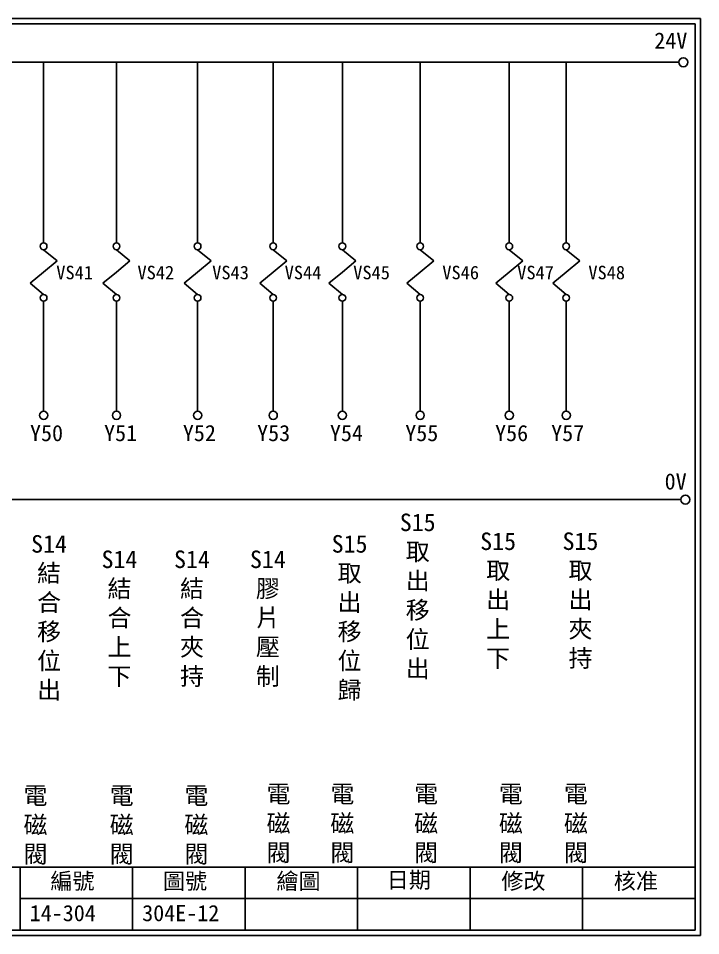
# Model space of a CAD drawing. Extents: x 926 to 1213, y 3 to 207.
# Drawn here: x 1061.1 to 1212.7, y 3 to 207 of the extents above; entities that cross this region are included whole.
import ezdxf

# ---------------------------------------------------------------- set-up
doc = ezdxf.new("R2010")
doc.units = 0
doc.layers.get('0').update_dxf_attribs({"linetype": 'CONTINUOUS'})
doc.layers.add('圖框層', color=7, linetype='CONTINUOUS')
doc.layers.add('標尺寸層', color=3, linetype='CONTINUOUS')
doc.styles.add('CNS', font='romanc.shx', dxfattribs={"bigfont": 'chineset.shx'})
doc.styles.add('STSL', font='kaiu.ttf')

msp = doc.modelspace()

# ---------------------------------------------------------------- linework, layer by layer
for centre in [(1208.88, 197.22), (1209.36, 99.96)]:
    msp.add_circle(centre, 1)
at = {"layer": '圖框層', "color": 7}
for p, q in [((1212.74, 206.97), (925.74, 206.97)), ((1212.74, 3), (1212.74, 206.97)), ((1211.49, 205.72), (926.99, 205.72)), ((1211.49, 4.25), (1211.49, 205.72)), ((926.99, 18.25), (1211.49, 18.25)), ((1061.49, 4.25), (1061.49, 18.25)), ((1086.49, 4.25), (1086.49, 18.25)), ((1111.49, 4.25), (1111.49, 18.25)), ((1136.49, 4.25), (1136.49, 18.25)), ((1161.49, 4.25), (1161.49, 18.25)), ((1186.49, 4.25), (1186.49, 18.25)), ((1061.49, 11.25), (1211.49, 11.25)), ((926.99, 4.25), (1211.49, 4.25)), ((925.74, 3), (1212.74, 3))]:
    msp.add_line(p, q, dxfattribs=at)
at = {"layer": '標尺寸層', "color": 7}
for p, q in [((930.28, 197.22), (1207.88, 197.22)), ((1066.7, 197.22), (1066.7, 157.03)), ((1082.9, 197.22), (1082.9, 157.03)), ((1100.93, 197.22), (1100.93, 157.03)), ((1117.73, 197.22), (1117.73, 157.03)), ((1133.1, 197.22), (1133.1, 157.03)), ((1150.4, 197.22), (1150.4, 157.03)), ((1170.2, 197.22), (1170.2, 157.03)), ((1182.86, 197.22), (1182.86, 157.03)), ((1066.7, 155.53), (1069.71, 153.04)), ((1082.9, 155.53), (1085.9, 153.04)), ((1100.93, 155.53), (1103.94, 153.04)), ((1117.73, 155.53), (1120.73, 153.04)), ((1133.1, 155.53), (1136.1, 153.04)), ((1150.4, 155.53), (1153.4, 153.04)), ((1170.2, 155.53), (1173.2, 153.04)), ((1182.86, 155.53), (1185.86, 153.04)), ((1066.7, 150.55), (1069.71, 153.04)), ((1082.9, 150.55), (1085.9, 153.04)), ((1100.93, 150.55), (1103.94, 153.04)), ((1117.73, 150.55), (1120.73, 153.04)), ((1133.1, 150.55), (1136.1, 153.04)), ((1150.4, 150.55), (1153.4, 153.04)), ((1170.2, 150.55), (1173.2, 153.04)), ((1182.86, 150.55), (1185.86, 153.04)), ((1066.7, 150.55), (1063.7, 148.06)), ((1082.9, 150.55), (1079.89, 148.06)), ((1100.93, 150.55), (1097.93, 148.06)), ((1117.73, 150.55), (1114.73, 148.06)), ((1133.1, 150.55), (1130.09, 148.06)), ((1150.4, 150.55), (1147.4, 148.06)), ((1170.2, 150.55), (1167.19, 148.06)), ((1182.86, 150.55), (1179.85, 148.06)), ((1066.7, 145.57), (1063.7, 148.06)), ((1082.9, 145.57), (1079.89, 148.06)), ((1100.93, 145.57), (1097.93, 148.06)), ((1117.73, 145.57), (1114.73, 148.06)), ((1133.1, 145.57), (1130.09, 148.06)), ((1150.4, 145.57), (1147.4, 148.06)), ((1170.2, 145.57), (1167.19, 148.06)), ((1182.86, 145.57), (1179.85, 148.06)), ((1066.7, 144.07), (1066.7, 119.62)), ((1082.9, 144.07), (1082.9, 119.62)), ((1100.93, 144.07), (1100.93, 119.62)), ((1117.73, 144.07), (1117.73, 119.62)), ((1133.1, 144.07), (1133.1, 119.62)), ((1150.4, 144.07), (1150.4, 119.62)), ((1170.2, 144.07), (1170.2, 119.62)), ((1182.86, 144.07), (1182.86, 119.62)), ((930.49, 99.96), (1208.36, 99.96))]:
    msp.add_line(p, q, dxfattribs=at)
for centre, radius in [((1066.7, 156.28), 0.751), ((1082.9, 156.28), 0.751), ((1100.93, 156.28), 0.751), ((1117.73, 156.28), 0.751), ((1133.1, 156.28), 0.751), ((1150.4, 156.28), 0.751), ((1170.2, 156.28), 0.751), ((1182.86, 156.28), 0.751), ((1066.7, 144.82), 0.751), ((1082.9, 144.82), 0.751), ((1100.93, 144.82), 0.751), ((1117.73, 144.82), 0.751), ((1133.1, 144.82), 0.751), ((1150.4, 144.82), 0.751), ((1170.2, 144.82), 0.751), ((1182.86, 144.82), 0.751), ((1066.7, 118.7), 0.92), ((1082.9, 118.7), 0.92), ((1100.93, 118.7), 0.92), ((1117.73, 118.7), 0.92), ((1133.1, 118.7), 0.92), ((1150.4, 118.7), 0.92), ((1170.2, 118.7), 0.92), ((1182.86, 118.7), 0.92)]:
    msp.add_circle(centre, radius, dxfattribs=at)

# ---------------------------------------------------------------- texts
at = {"layer": '圖框層', "color": 4, "style": 'STSL'}
for s, height, p in [('24V', 3.6, (1202.44, 200.22)), ('VS41', 3, (1069.51, 148.95)), ('VS42', 3, (1087.56, 148.95)), ('VS43', 3, (1104.17, 148.95)), ('VS44', 3, (1120.28, 148.95)), ('VS45', 3, (1135.52, 148.95)), ('VS46', 3, (1155.32, 148.95)), ('VS47', 3, (1171.97, 148.95)), ('VS48', 3, (1187.78, 148.95)), ('Y50', 3.6, (1063.67, 112.96)), ('Y51', 3.6, (1080.14, 112.96)), ('Y52', 3.6, (1097.65, 112.96)), ('Y53', 3.6, (1114.16, 112.96)), ('Y54', 3.6, (1130.34, 112.96)), ('Y55', 3.6, (1147.08, 112.96)), ('Y56', 3.6, (1167.05, 112.96)), ('Y57', 3.6, (1179.52, 112.96)), ('0V', 3.6, (1204.74, 102.2)), ('編號', 3.6, (1068.21, 13.34)), ('圖號', 3.6, (1093.21, 13.34)), ('繪圖', 3.6, (1118.44, 13.34)), ('日期', 3.6, (1142.96, 13.59)), ('修改', 3.6, (1168.44, 13.34)), ('核准', 3.6, (1193.44, 13.34)), ('14-304', 3.6, (1063.61, 6.22)), ('304E-12', 3.6, (1088.61, 6.22))]:
    msp.add_text(s, height=height, dxfattribs=at).set_placement(p)
at = {"layer": '標尺寸層', "color": 7, "char_height": 3.9, "attachment_point": 5, "style": 'CNS'}
for s, insert, width in [('{\\fDFKai-SB|b0|i0|c136|p65;S15取出移位出}', (1149.85, 78.44), 4.9608), ('{\\fDFKai-SB|b0|i0|c136|p65;S14結合移位出}', (1067.91, 73.65), 4.9608), ('{\\fDFKai-SB|b0|i0|c136|p65;S15取出移位歸}', (1134.71, 73.66), 4.9608), ('{\\fDFKai-SB|b0|i0|c136|p65;S15取出上下}', (1167.73, 77.48), 4.9608), ('{\\fDFKai-SB|b0|i0|c136|p65;S15取出夾持}', (1186.03, 77.49), 4.9608), ('{\\fDFKai-SB|b0|i0|c136|p65;S14結合上下}', (1083.56, 73.47), 4.9608), ('{\\fDFKai-SB|b0|i0|c136|p65;S14結合夾持}', (1099.68, 73.47), 4.9608), ('{\\fDFKai-SB|b0|i0|c136|p65;S14膠片壓制}', (1116.55, 73.47), 4.9608), ('{\\fDFKai-SB|b0|i0|c136|p65;電磁閥}', (1118.92, 27.76), 2.8481), ('{\\fDFKai-SB|b0|i0|c136|p65;電磁閥}', (1133.1, 27.76), 2.8481), ('{\\fDFKai-SB|b0|i0|c136|p65;電磁閥}', (1151.72, 27.76), 2.8481), ('{\\fDFKai-SB|b0|i0|c136|p65;電磁閥}', (1170.56, 27.76), 2.8481), ('{\\fDFKai-SB|b0|i0|c136|p65;電磁閥}', (1185.02, 27.76), 2.8481), ('{\\fDFKai-SB|b0|i0|c136|p65;電磁閥}', (1064.9, 27.43), 2.8481), ('{\\fDFKai-SB|b0|i0|c136|p65;電磁閥}', (1084.06, 27.43), 2.8481), ('{\\fDFKai-SB|b0|i0|c136|p65;電磁閥}', (1100.66, 27.43), 2.8481)]:
    msp.add_mtext(s, dxfattribs=dict(at, insert=insert, width=width))

doc.saveas('drawing.dxf')
